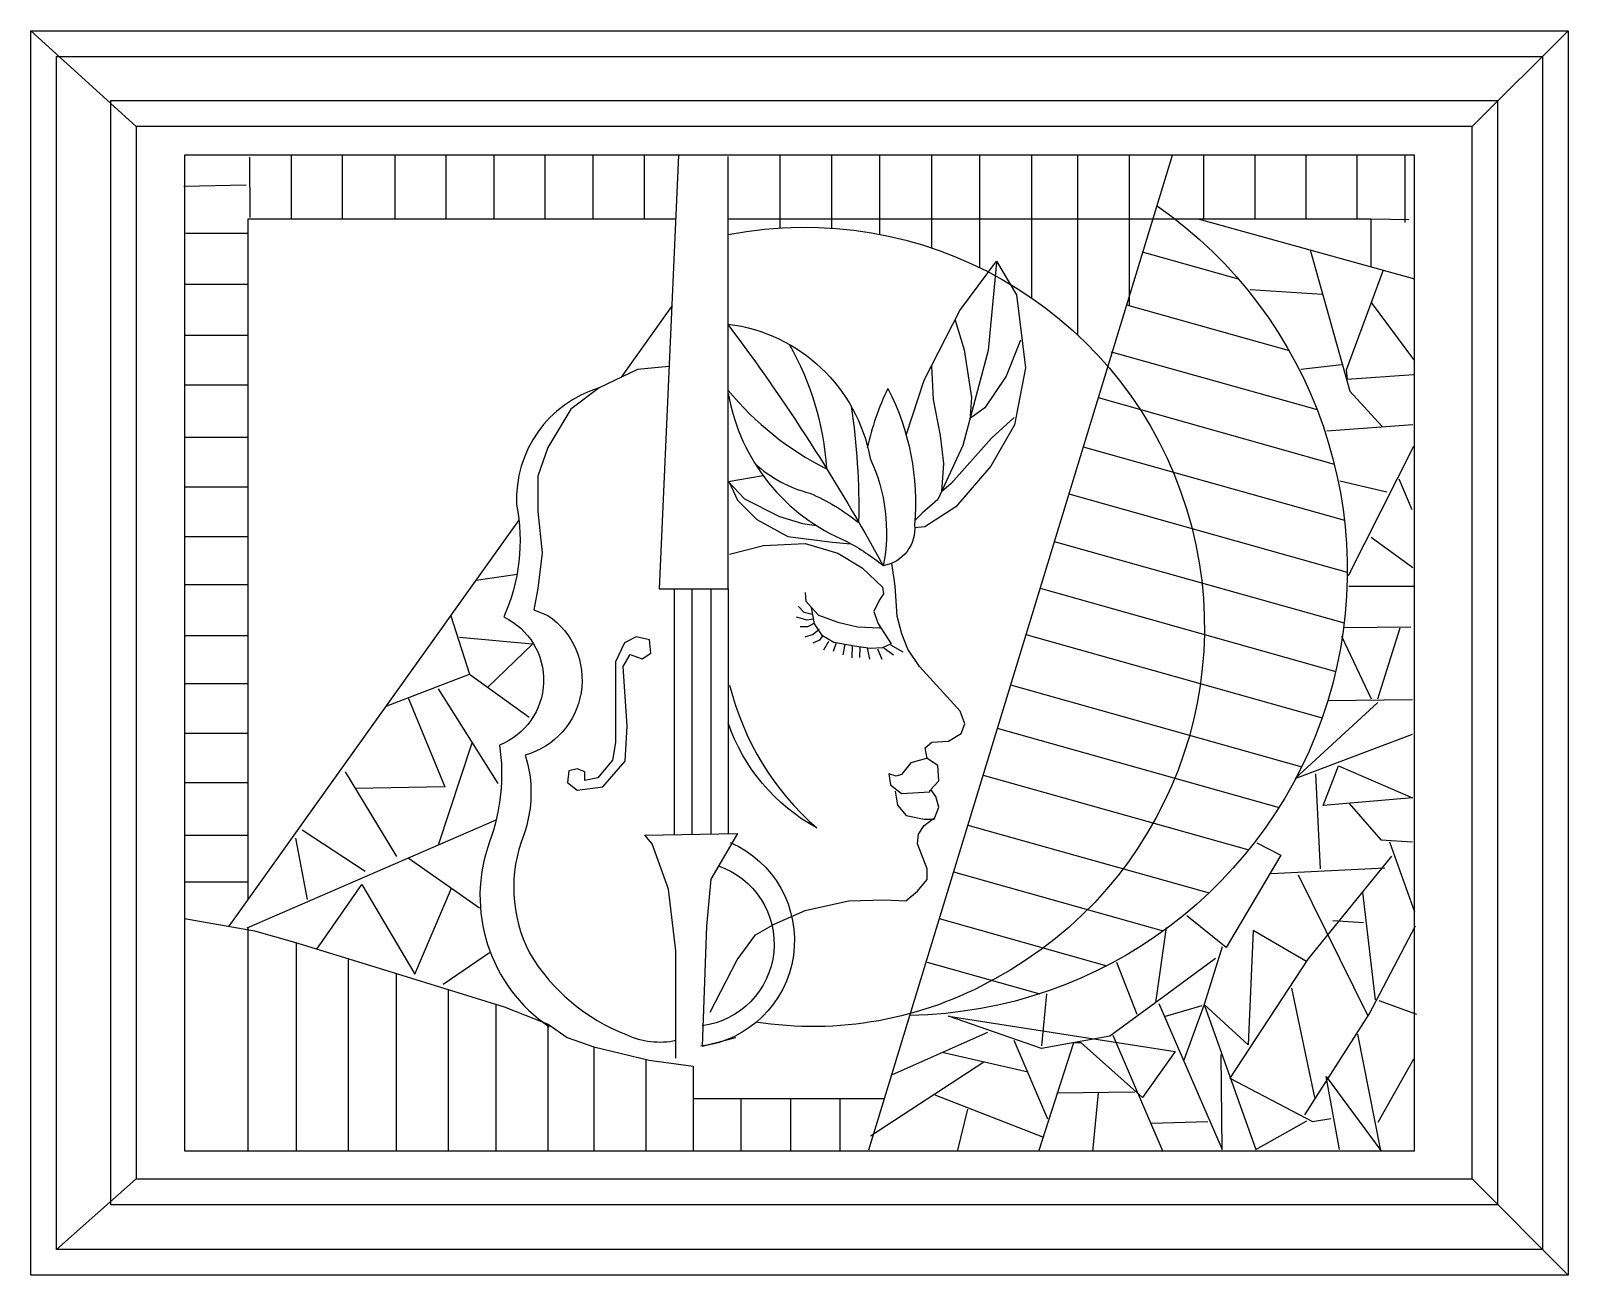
# Model space of a CAD drawing. Extents: x 218 to 818, y 289 to 775.
import ezdxf

# ---------------------------------------------------------------- set-up
doc = ezdxf.new("R2010")
doc.units = 0
doc.header["$MEASUREMENT"] = 0
for name, color, linetype in [('3', 3, 'CONTINUOUS'), ('4', 4, 'CONTINUOUS'), ('7', 7, 'CONTINUOUS')]:
    doc.layers.add(name, color=color, linetype=linetype)

msp = doc.modelspace()

# ---------------------------------------------------------------- linework, layer by layer
at = {"layer": '3'}
msp.add_lwpolyline([(277.96, 337.83), (757.96, 337.83), (757.96, 726.32), (277.96, 726.32)], close=True, dxfattribs=at)
for points in [[(319.53, 726.32), (319.53, 701.55)], [(339.46, 726.32), (339.46, 701.55)], [(359.98, 726.32), (359.98, 701.55)], [(379.91, 726.32), (379.91, 701.55)], [(398.67, 726.32), (398.67, 701.55)], [(418.6, 726.32), (418.6, 701.55)], [(437.36, 726.32), (437.36, 701.55)], [(457.3, 726.32), (457.3, 701.55)], [(470.78, 726.38), (463.16, 557.07), (490.13, 557.07), (490.13, 725.79)], [(510.25, 726.32), (510.25, 697.9)], [(530.51, 726.32), (530.51, 697.85)], [(663.36, 726.19), (544.92, 338.14)], [(549.22, 726.32), (549.22, 695.43)], [(569.48, 726.32), (569.48, 690.13)], [(588.19, 726.32), (588.19, 682.49)], [(608.45, 726.32), (608.45, 670.68)], [(626.38, 726.32), (626.38, 656.27)], [(646.64, 726.32), (646.64, 667.62)], [(675.67, 726.32), (675.67, 701.55)], [(695.6, 726.32), (695.6, 701.55)], [(715.54, 726.32), (715.54, 701.55)], [(735.47, 726.32), (735.47, 701.55)], [(754.23, 726.32), (754.23, 700.01)], [(303.26, 725.59), (303.5, 702)], [(277.72, 714.28), (302.05, 714.76)], [(302.86, 436.05), (302.86, 701.55), (469.66, 701.55)], [(490.13, 701.55), (740.87, 701.55), (740.87, 682.86)], [(673.86, 701.39), (757.96, 678.14)], [(740.87, 701.55), (755.81, 701.27)], [(278.49, 695.91), (302.86, 695.91)], [(559.62, 617.08), (566.61, 638.56), (580.48, 665.78), (594.86, 684.93), (602.68, 671.83), (606.21, 643.34), (601.92, 621.16), (592.59, 605.03), (578.97, 589.15), (566.86, 581.34), (562.9, 580.94)], [(594.86, 684.43), (591.58, 650.15), (581.74, 613.1), (571.9, 591.92), (565.85, 586.63), (562.96, 583.74)], [(651.68, 688.64), (689.16, 678.1)], [(717.22, 689.35), (732.73, 634.21), (745.35, 620.52)], [(745.71, 681.42), (731.28, 642.5), (731.64, 638.9), (757.61, 640.7)], [(277.96, 675.99), (302.86, 675.99)], [(693.78, 673.85), (722.06, 672.15)], [(448.44, 639.71), (468.12, 667.24)], [(645.57, 667.92), (709.01, 650.09)], [(741.02, 668.81), (757.97, 646.11)], [(578.71, 662), (582.25, 650.4), (585.02, 631.75), (584.52, 624.44)], [(277.96, 656.08), (302.86, 656.08)], [(604.19, 654.18), (598.64, 640.07), (590.32, 627.72), (584.26, 623.43)], [(639.62, 649.61), (719.97, 627.03)], [(569.41, 644.06), (570.14, 630.99), (572.91, 616.88), (574.17, 606.04), (573.42, 594.95)], [(713.61, 642.86), (729.48, 644.66)], [(277.96, 636.74), (302.86, 636.74)], [(634.52, 631.71), (726.67, 605.81)], [(601.67, 623.94), (592.84, 615.87), (577.2, 598.23), (573.42, 594.95)], [(723.71, 618.72), (757.25, 621.24)], [(277.96, 616.24), (302.86, 616.24)], [(628.67, 612.55), (730.6, 583.9)], [(757.61, 612.59), (732.01, 562.15)], [(490.18, 598.98), (503.72, 601.36)], [(277.96, 596.91), (302.86, 596.91)], [(490.18, 598.98), (496.49, 592.18), (510.11, 585.37), (519.19, 582.6), (524.54, 581.81)], [(490.69, 598.48), (493.71, 591.67), (501.28, 584.11), (513.39, 577.56), (530.79, 575.29), (538.04, 574.73)], [(623.06, 594.17), (731.72, 563.63)], [(728.76, 599.26), (747.15, 594.94)], [(751.84, 599.98), (756.89, 588.09)], [(295.35, 425.54), (408.49, 583.82)], [(277.96, 577.57), (302.86, 577.57)], [(741.02, 577.28), (757.25, 565.39)], [(490.63, 570.59), (503.86, 573.99), (520.12, 574.74), (532.97, 570.97), (542.43, 565.3), (550.37, 557.74), (550.74, 555.1), (549.23, 552.83), (546.96, 548.3), (548.48, 543.76), (553.79, 535.62), (550.31, 534.11), (545.54, 533.87), (539.4, 534.7), (531.35, 536.2), (526.93, 538.75), (523.78, 543.52), (522.61, 549.77), (525.41, 546.79), (532.97, 544.14), (540.54, 542.25), (549.23, 541.88), (549.75, 541.88)], [(617.39, 575.58), (730.51, 543.79)], [(483.07, 391.89), (493.66, 412.29), (500.84, 422.11), (508.02, 426.27), (520.12, 431.56), (537.13, 435.34), (551.12, 435.71), (559.44, 435.34), (563.98, 439.11), (567.76, 443.65), (567.76, 447.8), (563.98, 457.63), (564.35, 461.4), (566.62, 464.8), (570.78, 467.83), (572.29, 471.98), (571.16, 476.14), (569.27, 478.78), (572.29, 482.18), (571.92, 488.23), (567.76, 490.87), (567, 495.03), (569.65, 497.3), (576.07, 497.67), (580.99, 500.7), (582.5, 504.47), (580.61, 509.38), (574.18, 516.56), (564.73, 526.76), (560.2, 533.56), (557.93, 539.61), (556.04, 546.41), (555.28, 558.12), (553.94, 567.08)], [(277.96, 558.83), (302.86, 558.83)], [(391.79, 560.46), (407.72, 562.8)], [(732.37, 558.18), (757.61, 558.18)], [(469.1, 557.07), (469.1, 461.23)], [(475.97, 557.07), (475.97, 461.34)], [(483.42, 557.07), (483.42, 461.45)], [(490.13, 557.07), (490.13, 461.56)], [(522.61, 549.77), (520.6, 552.11), (520.26, 555.62)], [(611.82, 557.33), (727.2, 524.9)], [(381.85, 546.55), (389.21, 523.86), (412.51, 507.04)], [(523.28, 545.25), (520.93, 544.92), (516.75, 546.09)], [(522.94, 547.09), (519.76, 547.93), (517.58, 550.27)], [(523.78, 543.74), (521.1, 542.24), (518.25, 542.24)], [(525.62, 541.23), (523.28, 539.23), (520.09, 538.22)], [(730.2, 541.97), (756.53, 542.33)], [(743.69, 514.22), (752.32, 541.95)], [(277.96, 538.91), (302.86, 538.91)], [(396.32, 518.73), (413.81, 535.5), (385.33, 538.09)], [(451.91, 531.46), (456.5, 529.74), (459.93, 532.03), (459.36, 537.18), (454.21, 538.33), (449.62, 536.04), (446.19, 528.59), (446.19, 519.44), (446.19, 509.7), (446.19, 497.11), (445.04, 490.24), (439.31, 483.37), (434.12, 482.35), (434.12, 485.67), (431.21, 486.92), (427.89, 486.09), (427.47, 481.52), (431.21, 478.61), (441.19, 479.85), (449.92, 489.82), (450.76, 503.54), (449.09, 526.8), (451.91, 531.46)], [(526.96, 538.72), (525.79, 537.05), (523.11, 535.88)], [(529.3, 536.55), (527.29, 533.2)], [(532.32, 536.05), (531.15, 532.7)], [(535.67, 535.38), (534.83, 531.36)], [(538.51, 535.04), (538.35, 530.19)], [(541.53, 534.37), (541.36, 530.36)], [(544.37, 534.04), (545.21, 529.69)], [(550.9, 534.04), (554.59, 531.36)], [(553.42, 535.21), (558.27, 532.53)], [(606.29, 539.23), (721.92, 506.73)], [(729.44, 538.58), (741.07, 514.22)], [(548.39, 533.7), (550.07, 529.69)], [(356.66, 511.3), (389.21, 523.86)], [(277.96, 520.16), (302.86, 520.16)], [(376.91, 518.04), (400.21, 481.17)], [(600.31, 519.62), (713.93, 487.69)], [(365.19, 514.6), (379.5, 479.88), (344.55, 479.23)], [(743.69, 512.72), (711.44, 483.12), (757.19, 500.35)], [(757.19, 513.85), (724.19, 513.47)], [(277.96, 500.83), (302.86, 500.83)], [(595.16, 502.74), (705.09, 471.84)], [(377.13, 457.22), (390.18, 497.04)], [(567.89, 491.07), (561.46, 489.24), (557.78, 484.64), (555.64, 484.03), (552.88, 484.95), (553.49, 480.66), (557.78, 477.29), (568.81, 477.91), (568.81, 478.52)], [(722.32, 472.62), (728.32, 487.99), (757.19, 475.62), (722.32, 472.62)], [(277.96, 481.5), (302.86, 481.5)], [(340.66, 485.7), (360.73, 452.71)], [(589.57, 484.42), (693.26, 455.28)], [(719.32, 484.99), (721.19, 447.89)], [(555.33, 478.21), (556.25, 472.7), (559.62, 468.72), (566.67, 467.19), (570.65, 467.19)], [(732.44, 473.37), (744.82, 459.13), (757.19, 458.38)], [(302.47, 424.89), (399.57, 466.94)], [(323.84, 463.06), (348.43, 446.89)], [(583.63, 464.96), (677.81, 438.49)], [(277.96, 460.99), (302.86, 460.99)], [(321.25, 459.82), (325.78, 435.89)], [(469.67, 374.03), (469.67, 415.82), (466.81, 439.86), (460.51, 457.61), (457.64, 461.05), (493.73, 461.62), (483.42, 443.87), (481.7, 425.55), (479.98, 378.61), (493.16, 382.05)], [(696.44, 458.01), (705.81, 453.14), (684.44, 417.16), (669.06, 429.53)], [(748.19, 458.38), (757.94, 431.02)], [(365.3, 452.1), (393.09, 432.66)], [(748.94, 452.76), (716.31, 412.66), (685.94, 366.19), (718.19, 349.33), (725.32, 350.45)], [(578.04, 446.65), (659.93, 423.63)], [(702.06, 446.01), (746.32, 448.26)], [(712.57, 445.52), (739.58, 390.8)], [(277.96, 442.83), (302.86, 442.83)], [(329.65, 416.54), (347.14, 441.71), (367.85, 406.78), (382.21, 440.27)], [(737.7, 438.77), (742.58, 396.8)], [(277.96, 428.48), (305.29, 423.7), (320.91, 419.24), (352.17, 409.58), (402.76, 393.96), (419.88, 387.27), (427.32, 382.07), (437.73, 378.35), (459.31, 373.14), (476.43, 370.91), (476.43, 337.83)], [(572.49, 428.46), (637.92, 410.07)], [(738.08, 426.78), (726.08, 427.53)], [(302.86, 337.84), (302.86, 425.06)], [(680.32, 412.91), (657.07, 395.67), (661.2, 424.91)], [(715.57, 411.79), (694.95, 423.78), (693.07, 379.19), (675.82, 394.93), (696.07, 338.34), (715.95, 349.58)], [(715.2, 351.83), (740.33, 391.18), (758.33, 425.66)], [(321.57, 419.04), (321.57, 337.83)], [(378.85, 402.9), (396.98, 415.19)], [(682.95, 417.41), (675.82, 394.93)], [(341.83, 412.77), (341.83, 337.83)], [(567.83, 411.44), (611.69, 399.11)], [(641.7, 411.41), (649.57, 391.18)], [(360.54, 406.99), (360.54, 337.83)], [(380.8, 400.74), (380.8, 337.83)], [(614.32, 399.05), (612.44, 378.81)], [(709.95, 401.3), (718.95, 358.57)], [(744.08, 396.42), (758.7, 391.18)], [(399.51, 394.97), (399.51, 337.83)], [(657.07, 395.67), (639.07, 382.56), (612.44, 377.69), (576.07, 390.43)], [(576.07, 390.43), (664.57, 376.56), (651.82, 358.57), (627.82, 379.93), (624.82, 379.93), (611.32, 337.96)], [(658.2, 395.3), (682.95, 338.34), (682.57, 375.44)], [(660.82, 390.43), (675.07, 394.55)], [(675.82, 394.93), (667.95, 373.19)], [(419.77, 387.31), (419.77, 337.83)], [(554.31, 367.57), (591.44, 384.06)], [(437.69, 378.36), (437.69, 337.83)], [(601.57, 381.06), (614.69, 350.33)], [(640.2, 382.93), (659.7, 337.59)], [(728.7, 338.34), (723.45, 366.82), (744.83, 337.96), (735.83, 383.31)], [(457.96, 373.47), (457.96, 337.83)], [(589.94, 372.44), (545.69, 343.58)], [(574.19, 376.19), (607.19, 368.69)], [(757.58, 373.56), (743.7, 348.83)], [(618.44, 360.45), (648.82, 360.82)], [(634.57, 360.45), (632.32, 337.59)], [(476.43, 358.27), (551.06, 358.27)], [(495.03, 358.27), (495.03, 337.83)], [(514.38, 358.27), (514.38, 337.83)], [(533.72, 358.27), (533.72, 337.83)], [(570.82, 359.7), (613.19, 343.21)], [(583.57, 354.08), (579.44, 337.59)], [(677.32, 349.2), (655.2, 348.45)]]:
    msp.add_lwpolyline(points, dxfattribs=at)
for points in [[(657.63, 706.49, -0.727142), (560.95, 390.66, 0.821697)], [(490.13, 695.33, -0.858733), (594.17, 404.94, -0.16903), (500.77, 388.06)], [(490.18, 660.42, 0.000969), (490.13, 660.13, 0.000969)], [(490.13, 660.13, -0.035729), (550.65, 566.14, 4.505963)], [(490.18, 660.42, -0.326912), (545.55, 608, -0.157494), (550.65, 566.14, 0.942907)], [(513.92, 652.52, -0.115155), (528.47, 604.11)], [(467.01, 643.88), (454.79, 642.76), (439.78, 635.54), (428.67, 627.21), (419.77, 612.22), (415.88, 601.11), (415.88, 587.23), (417.55, 571.12), (415.88, 557.23), (414.22, 548.9), (419.77, 546.68, -0.639147), (410.88, 492.25, -0.165297), (410.33, 461.15, 0.215061), (412.55, 415.06, 0.167411), (450.37, 383.19, -0.28611)], [(439.78, 635.54, 0.343357), (407.55, 590, -0.154973), (402.54, 546.13, -0.655818), (400.88, 496.14, -0.125695), (396.99, 458.38, 0.343455), (420.33, 386.18, 2.810701)], [(490.13, 633.27, 0.256022), (536.44, 575.61, -0.048381), (550.65, 566.14)], [(490.18, 634.52, 0.103184), (528.27, 604.02, -0.902895)], [(552.48, 635.28, 0.060612), (544.41, 612.09, -1.528924)], [(552.48, 635.28, -0.141953), (562.82, 582.09, -0.398154), (550.65, 566.14, 0.736522)], [(538.14, 628.34, -0.041439), (541.03, 583.2)], [(500.56, 606.04, 0.125094), (521.96, 594.45, -0.069727), (540.88, 583.1)], [(490.68, 519.55, 0.152966), (524.69, 463.82, -0.18533), (490.07, 504.85, -0.680808)], [(490.87, 458.18, -0.764858), (479.41, 378.61, -3.242534)], [(486.29, 449.02, -0.794016), (479.98, 386.63, 1.96327)], [(450.37, 383.19, 0.164803), (469.82, 380.97, -3.019085)]]:
    msp.add_lwpolyline(points, format="xyb", dxfattribs=at)
at = {"layer": '4'}
for points in [[(217.96, 774.88), (817.96, 774.88), (817.96, 289.27), (217.96, 289.27)], [(259.06, 326.88), (780.47, 326.88), (780.47, 737.51), (259.06, 737.51)]]:
    msp.add_lwpolyline(points, close=True, dxfattribs=at)
for points in [[(217.96, 774.88), (259.06, 737.51)], [(780.47, 737.51), (817.96, 774.88)], [(227.96, 299.27), (259.06, 326.88)], [(780.47, 326.88), (817.96, 289.27)]]:
    msp.add_lwpolyline(points, dxfattribs=at)
at = {"layer": '7'}
for points in [[(227.96, 764.88), (807.96, 764.88), (807.96, 299.27), (227.96, 299.27)], [(249.06, 316.88), (790.47, 316.88), (790.47, 747.51), (249.06, 747.51)]]:
    msp.add_lwpolyline(points, close=True, dxfattribs=at)

doc.saveas('drawing.dxf')
